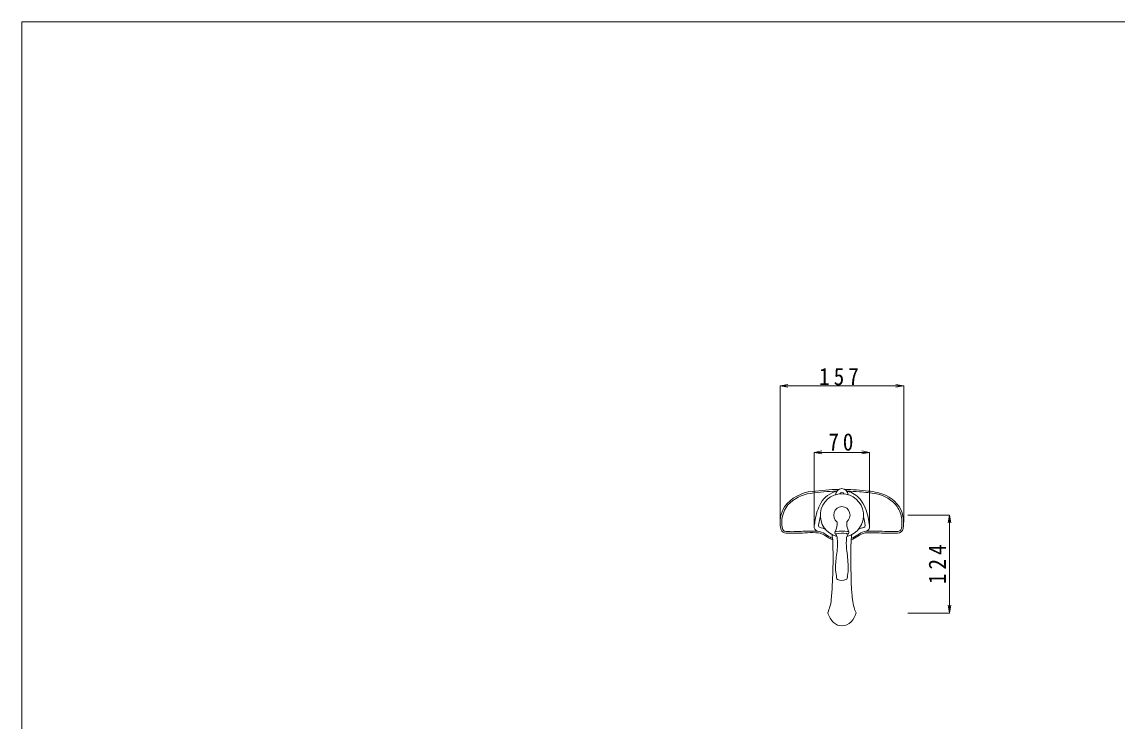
# Model space of a CAD drawing. Units: millimetres, scale not verified. Extents: x -1392 to 1350, y -947 to 991.
# Drawn here: x -1392 to -3, y 105 to 991 of the extents above; entities that cross this region are included whole.
import ezdxf

# ---------------------------------------------------------------- set-up
doc = ezdxf.new("R2010")
doc.units = ezdxf.units.MM
doc.header["$LTSCALE"] = 10
for name, color, linetype, lineweight in [('0-0_0', 7, 'Continuous', 5), ('0-3', 7, 'Continuous', 5), ('F-0', 7, 'Continuous', 5)]:
    doc.layers.add(name, color=color, linetype=linetype, lineweight=lineweight)
doc.styles.add('ＭＳ ゴシック', font='')
doc.styles.get('ＭＳ ゴシック').set_extended_font_data('MS Gothic')

msp = doc.modelspace()

# ---------------------------------------------------------------- linework, layer by layer
at = {"layer": '0-0_0'}
for p, q in [((-430.15, 353.53), (-430.15, 530.05)), ((-273.15, 357.45), (-273.15, 530.05)), ((-359.62, 392.08), (-359.62, 392.08)), ((-354.23, 393.14), (-354.23, 393.14)), ((-349.11, 393.14), (-349.11, 393.14)), ((-365.54, 337.64), (-363.56, 336.87)), ((-339.76, 336.88), (-337.76, 337.65)), ((-290.33, 345.33), (-282.96, 345.31)), ((-358.54, 289.13), (-358.51, 289))]:
    msp.add_line(p, q, dxfattribs=at)
for points in [[(-329.56, 340.72), (-326.17, 342.53), (-322.09, 343.59), (-317.69, 343.96)], [(-333.68, 242.23), (-333.67, 242.47), (-333.71, 242.6)]]:
    msp.add_lwpolyline(points, dxfattribs=at)
for centre, radius, start, end in [((-385.3, 347.61), 48.81, 94.77409, 143.24444), ((-385.7, 347.36), 46.8, 97.15595, 137.35021), ((-343.34, 27.48), 369.48, 92.26885, 97.49469), ((-343.8, 22.32), 376.7, 91.76112, 96.94689), ((-351.67, 365.89), 27.37, 283.2484, 256.71227), ((-350.72, 365.44), 31.99, 103.20444, 149.94348), ((-351.67, 391.8), 7.95, 1.98422, 178.01029), ((-351.67, 391.88), 2.86, 26.16389, 153.83565), ((-362.08, -23.67), 422.74, 84.03892, 88.08429), ((-360.95, 9.81), 387.15, 85.33918, 87.6927), ((-352.05, 366.43), 30.9, 40.29276, 77.41189), ((-336.69, 248.03), 147.83, 78.77929, 87.20889), ((-323.79, 328.44), 68.57, 65.86337, 85.30576), ((-315.5, 351.03), 42.69, 37.78185, 79.77668), ((-309.81, 357.53), 36.32, 11.92979, 67.21549), ((-390.8, 356.73), 39.15, 149.12155, 190.83234), ((-392.76, 356.99), 35.16, 141.09952, 192.53555), ((-322.1, 350.96), 64.04, 151.55015, 171.86512), ((-351.02, 366.2), 11.02, 93.33683, 232.45712), ((-352.27, 366.29), 10.93, 307.57794, 86.81544), ((-368.06, 355.59), 50.17, 9.1257, 37.90483), ((-309.84, 357.42), 34.33, 6.27699, 35.13884), ((-106.44, 306.62), 278.74, 167.92813, 170.44059), ((-615.56, 303.05), 297.74, 9.64057, 11.9927), ((-681.16, 290.8), 369.85, 9.59857, 11.34314), ((-313.4, 356.99), 37.92, 348.38745, 6.33722), ((-310.85, 356.75), 37.5, 348.65047, 12.77678), ((-422.89, 350.02), 6.4, 185.86199, 254.92789), ((-422.48, 350.24), 4.69, 190.87537, 264.86016), ((-380.57, 351.91), 6.31, 174.87309, 253.22686), ((81.47, 271.93), 475.2, 169.3176, 170.24196), ((-379.33, 352.71), 2, 174.21657, 253.842), ((-384.83, 325.93), 25.35, 60.63451, 78.73654), ((-386.4, 356.74), 28.68, 337.50729, 1.43903), ((-317.52, 356.72), 28.11, 178.14704, 199.9816), ((-318.61, 326.11), 25.15, 101.64612, 119.33729), ((-324, 352.7), 1.99, 279.01673, 6.23768), ((-322.66, 351.84), 6.21, 281.39928, 5.89022), ((-281.34, 350.65), 7.37, 269.85381, 350.01446), ((-280.63, 350.11), 4.44, 300.99415, 350.13968), ((-420.36, 357.33), 14.12, 252.70147, 269.16532), ((-420.05, 360.4), 15.1, 259.11084, 271.06767), ((-417.51, 709.58), 366.38, 269.52178, 273.44972), ((-415.61, 555.45), 210.19, 268.86662, 273.9317), ((-390.85, 182.29), 163.79, 87.03747, 93.62114), ((-390.09, 253.24), 90.78, 84.4059, 93.38849), ((-385.69, 323.89), 22.22, 56.32571, 81.45359), ((-383.43, 326.73), 17, 55.4247, 82.61561), ((-348.03, 375.59), 43.34, 233.55197, 249.27241), ((-423.07, 264.49), 92.4, 55.47096, 57.4585), ((-365.73, 347.39), 8.4, 233.73882, 242.86328), ((5217.79, 10215.32), 11346.46, 240.49954, 240.52285), ((-464.47, 325.36), 101.56, 4.07895, 9.19134), ((-358.93, 343.97), 1.7, 147.67436, 254.82983), ((-361.82, 346.2), 1.96, 317.69889, 347.21718), ((-358.5, 342.45), 3.07, 97.71661, 127.64299), ((-359.74, 342.11), 0.422, 355.46103, 31.17288), ((-358.32, 341.3), 1.28, 99.75041, 141.34307), ((-358.87, 342.05), 0.449, 176.55102, 211.26869), ((-364.78, 337.42), 7.06, 10.02765, 38.50913), ((-351.68, 300.23), 45.83, 80.89917, 99.07531), ((-351.42, 304.95), 38.27, 81.84603, 100.70901), ((-429.29, 329.73), 72.02, 350.5211, 7.11334), ((-286.37, 330.36), 59.75, 172.74749, 186.55107), ((-346.92, 336.29), 6.61, 70.44737, 81.94966), ((-338.4, 337.31), 7.27, 141.73426, 175.3644), ((-344.96, 341.39), 1.16, 37.25971, 77.59169), ((-344.91, 342.23), 3.3, 54.81699, 81.57085), ((-344.56, 342.07), 0.531, 330.58671, 4.99242), ((-343.61, 342.11), 0.423, 150.64283, 178.93059), ((-344.74, 344.42), 2.23, 289.90102, 314.94222), ((-352.34, 343.3), 9.24, 15.46211, 23.9461), ((-341.53, 346.2), 1.96, 193.1158, 220.93759), ((-344.41, 343.98), 1.69, 317.6188, 34.1498), ((426.17, 312.78), 766.58, 178.41843, 183.66612), ((-154.68, 314.02), 186.5, 171.50398, 173.86825), ((-362.57, 398.97), 67.79, 289.46614, 291.5325), ((-374.96, 408.04), 79.62, 297.85531, 304.82878), ((-358.95, 381.03), 49.88, 295.23032, 306.1054), ((-317.92, 324.39), 21.64, 99.34799, 122.31448), ((-317.9, 325.67), 20.39, 90.48093, 99.96827), ((-316.13, -108.81), 454.87, 86.74854, 90.24538), ((-314.99, 133.47), 210.51, 88.06471, 90.73525), ((-286.98, 691.58), 348.35, 266.55934, 270.92506), ((-282.75, 355.52), 10.21, 268.82132, 295.58369), ((-1048.41, 313.64), 685.51, 355.4214, 1.58392), ((-746.24, 273.51), 403.63, 3.94596, 7.1203), ((-174.81, 293.52), 185.05, 172.43869, 178.41893), ((-322.27, 298.77), 37.52, 180.21128, 194.88523), ((-385.17, 299.33), 41.64, 345.47483, 2.68438), ((-358.82, 288.93), 0.319, 308.748, 14.07153), ((-347.5, 288.41), 11.12, 178.63687, 190.90998), ((-356.14, 286.9), 2.36, 194.49743, 244.29068), ((-351.65, 296.14), 12.63, 244.29675, 292.7002), ((-347.53, 287.08), 2.7, 286.20439, 344.77538), ((-353.58, 288.22), 8.84, 347.94967, 3.04105), ((-344.47, 288.97), 0.392, 191.34433, 226.23979), ((-424.14, 266.5), 59.53, 336.20118, 352.68782), ((108.85, 314.75), 450.58, 186.49791, 187.10146), ((-263.22, 269.61), 75.79, 188.00704, 195.53457), ((16420.94, 904.98), 16803.68, 182.25954, 182.26036), ((-341.43, 251.1), 29.59, 197.43932, 225.297), ((-361.51, 250.93), 29.16, 317.45425, 342.63921), ((-290.21, 262.82), 47.98, 196.35958, 204.92926), ((-351.91, 240.99), 15.04, 226.57703, 270.91074), ((-351.4, 240.87), 14.92, 268.95796, 319.65811)]:
    msp.add_arc(centre, radius, start, end, dxfattribs=at)
at = {"layer": '0-3'}
for p, q in [((-430.15, 530.05), (-273.15, 530.05)), ((-429.89, 530.05), (-420.04, 531.79)), ((-429.89, 530.05), (-420.04, 528.31)), ((-273.42, 530.05), (-283.26, 531.79)), ((-273.42, 530.05), (-283.26, 528.31)), ((-386.86, 445.78), (-377.01, 447.52)), ((-386.86, 445.78), (-316.48, 445.78)), ((-386.86, 445.78), (-377.01, 444.05)), ((-386.86, 445.78), (-386.86, 352.47)), ((-316.48, 445.78), (-326.33, 447.52)), ((-316.48, 445.78), (-326.33, 444.05)), ((-316.48, 445.78), (-316.48, 352.47)), ((-215.12, 366.2), (-268.06, 366.2)), ((-215.12, 366.2), (-216.85, 356.35)), ((-215.12, 242.2), (-215.12, 366.2)), ((-215.12, 366.2), (-213.38, 356.35)), ((-215.12, 242.2), (-216.85, 252.04)), ((-215.12, 242.2), (-213.38, 252.04)), ((-215.12, 242.2), (-268.06, 242.2))]:
    msp.add_line(p, q, dxfattribs=at)
at = {"layer": 'F-0'}
msp.add_lwpolyline([(-1391.5, 991.14), (1350.16, 991.14), (1350.16, -947.41), (-1391.5, -947.41)], close=True, dxfattribs=at)

# ---------------------------------------------------------------- texts
at = {"layer": '0-3', "char_height": 21.99, "attachment_point": 7, "style": 'ＭＳ ゴシック'}
for s, insert in [('\\T1.37;\\W0.9;157', (-380.58, 530.54)), ('\\T1.36;\\W0.9;70', (-368.86, 447.65))]:
    msp.add_mtext(s, dxfattribs=dict(at, insert=insert))
at = {"layer": '0-3', "insert": (-219.79, 278.81), "char_height": 21.99, "attachment_point": 7, "rotation": 90, "style": 'ＭＳ ゴシック'}
msp.add_mtext('\\T1.37;\\W0.9;124', dxfattribs=at)

doc.saveas('drawing.dxf')
